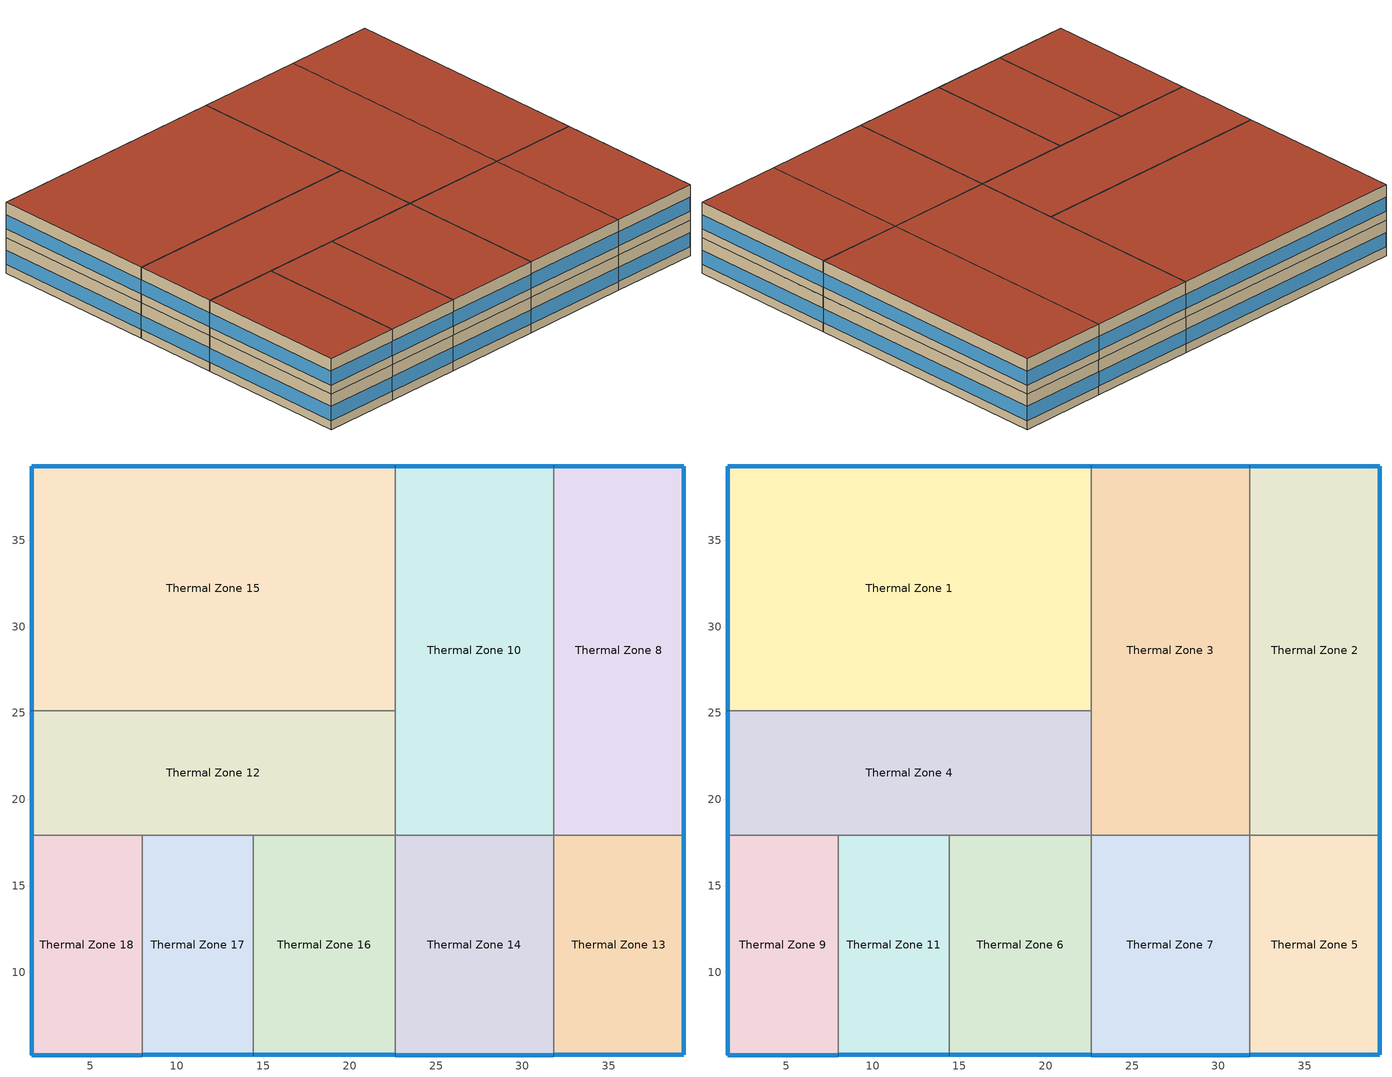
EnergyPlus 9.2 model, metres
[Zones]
Thermal Zone 10
 floor ground (ExtSlabCarpet 4in ClimateZone 1-8): 31.8,39.29 31.8,17.94 22.64,17.94 22.64,39.29 z0
 wall outside (ASHRAE 189.1-2009 ExtWall Mass ClimateZone 5): 31.8,39.29 22.64,39.29 z0:3
 wall to Thermal Zone 8 (Interior Wall): 31.8,17.94 31.8,39.29 z0:3
 wall to Thermal Zone 14 (Interior Wall): 22.64,17.94 31.8,17.94 z0:3
 wall to Thermal Zone 12 (Interior Wall): 22.64,25.13 22.64,17.94 z0:3
 wall to Thermal Zone 15 (Interior Wall): 22.64,39.29 22.64,25.13 z0:3
 window (ASHRAE 189.1-2009 ExtWindow ClimateZone 4-5): 31.77,39.29 22.67,39.29 z0.76:1.97
Thermal Zone 12
 floor ground (ExtSlabCarpet 4in ClimateZone 1-8): 22.64,25.13 22.64,17.94 1.59,17.94 1.59,25.13 z0
 wall outside (ASHRAE 189.1-2009 ExtWall Mass ClimateZone 5): 1.59,25.13 1.59,17.94 z0:3
 wall to Thermal Zone 15 (Interior Wall): 22.64,25.13 1.59,25.13 z0:3
 wall to Thermal Zone 16 (Interior Wall): 14.42,17.94 22.64,17.94 z0:3
 wall to Thermal Zone 17 (Interior Wall): 8.01,17.94 14.42,17.94 z0:3
 wall to Thermal Zone 18 (Interior Wall): 1.59,17.94 8.01,17.94 z0:3
 window (ASHRAE 189.1-2009 ExtWindow ClimateZone 4-5): 1.59,25.11 1.59,17.97 z0.76:1.97
Thermal Zone 13
 floor ground (ExtSlabCarpet 4in ClimateZone 1-8): 39.34,17.94 39.34,5.21 31.8,5.21 31.8,17.94 z0
 wall outside (ASHRAE 189.1-2009 ExtWall Mass ClimateZone 5): 31.8,5.21 39.34,5.21 39.34,17.94 z0:3
 wall to Thermal Zone 14 (Interior Wall): 31.8,17.94 31.8,5.21 z0:3
 wall to Thermal Zone 8 (Interior Wall): 39.34,17.94 31.8,17.94 z0:3
 window (ASHRAE 189.1-2009 ExtWindow ClimateZone 4-5): 31.82,5.21 39.32,5.21 z0.76:1.97; 39.34,5.24 39.34,17.92 z0.76:1.96
Thermal Zone 14
 floor ground (ExtSlabCarpet 4in ClimateZone 1-8): 31.8,17.94 31.8,5.21 22.64,5.21 22.64,17.94 z0
 wall outside (ASHRAE 189.1-2009 ExtWall Mass ClimateZone 5): 22.64,5.21 31.8,5.21 z0:3
 wall to Thermal Zone 16 (Interior Wall): 22.64,17.94 22.64,5.21 z0:3
 window (ASHRAE 189.1-2009 ExtWindow ClimateZone 4-5): 22.67,5.21 31.77,5.21 z0.76:1.97
Thermal Zone 15
 floor ground (ExtSlabCarpet 4in ClimateZone 1-8): 22.64,39.29 22.64,25.13 1.59,25.13 1.59,39.29 z0
 wall outside (ASHRAE 189.1-2009 ExtWall Mass ClimateZone 5): 22.64,39.29 1.59,39.29 1.59,25.13 z0:3
 window (ASHRAE 189.1-2009 ExtWindow ClimateZone 4-5): 22.62,39.29 1.62,39.29 / 1.59,39.27 1.59,25.16 z0.76:1.96
Thermal Zone 16
 floor ground (ExtSlabCarpet 4in ClimateZone 1-8): 22.64,17.94 22.64,5.21 14.42,5.21 14.42,17.94 z0
 wall outside (ASHRAE 189.1-2009 ExtWall Mass ClimateZone 5): 14.42,5.21 22.64,5.21 z0:3
 wall to Thermal Zone 17 (Interior Wall): 14.42,17.94 14.42,5.21 z0:3
 window (ASHRAE 189.1-2009 ExtWindow ClimateZone 4-5): 14.45,5.21 22.62,5.21 z0.76:1.97
Thermal Zone 17
 floor ground (ExtSlabCarpet 4in ClimateZone 1-8): 14.42,17.94 14.42,5.21 8.01,5.21 8.01,17.94 z0
 wall outside (ASHRAE 189.1-2009 ExtWall Mass ClimateZone 5): 8.01,5.21 14.42,5.21 z0:3
 wall to Thermal Zone 18 (Interior Wall): 8.01,17.94 8.01,5.21 z0:3
 window (ASHRAE 189.1-2009 ExtWindow ClimateZone 4-5): 8.03,5.21 14.4,5.21 z0.76:1.97
Thermal Zone 18
 floor ground (ExtSlabCarpet 4in ClimateZone 1-8): 8.01,17.94 8.01,5.21 1.59,5.21 1.59,17.94 z0
 wall outside (ASHRAE 189.1-2009 ExtWall Mass ClimateZone 5): 1.59,17.94 1.59,5.21 8.01,5.21 z0:3
 window (ASHRAE 189.1-2009 ExtWindow ClimateZone 4-5): 1.62,5.21 7.98,5.21 z0.76:1.97; 1.59,17.92 1.59,5.24 z0.76:1.96
Thermal Zone 8
 floor ground (ExtSlabCarpet 4in ClimateZone 1-8): 39.34,39.29 39.34,17.94 31.8,17.94 31.8,39.29 z0
 wall outside (ASHRAE 189.1-2009 ExtWall Mass ClimateZone 5): 39.34,17.94 39.34,39.29 31.8,39.29 z0:3
 window (ASHRAE 189.1-2009 ExtWindow ClimateZone 4-5): 39.32,39.29 31.82,39.29 z0.76:1.97; 39.34,17.97 39.34,39.27 z0.76:1.96
Thermal Zone 1
 floor to Thermal Zone 15 (Interior Floor): 22.64,39.29 22.64,25.13 1.59,25.13 1.59,39.29 z3
 wall outside (ASHRAE 189.1-2009 ExtWall Mass ClimateZone 5): 22.64,39.29 1.59,39.29 1.59,25.13 z3:6
 wall to Thermal Zone 3 (Interior Wall): 22.64,25.13 22.64,39.29 z3:6
 wall to Thermal Zone 4 (Interior Wall): 1.59,25.13 22.64,25.13 z3:6
 window (ASHRAE 189.1-2009 ExtWindow ClimateZone 4-5): 22.62,39.29 1.62,39.29 / 1.59,39.27 1.59,25.16 z3.76:4.96
 roof outside (ASHRAE 189.1-2009 ExtRoof IEAD ClimateZone 2-5): 22.64,25.13 22.64,39.29 1.59,39.29 1.59,25.13 z6
Thermal Zone 11
 floor to Thermal Zone 17 (Interior Floor): 14.42,17.94 14.42,5.21 8.01,5.21 8.01,17.94 z3
 wall outside (ASHRAE 189.1-2009 ExtWall Mass ClimateZone 5): 8.01,5.21 14.42,5.21 z3:6
 wall to Thermal Zone 9 (Interior Wall): 8.01,17.94 8.01,5.21 z3:6
 wall to Thermal Zone 4 (Interior Wall): 14.42,17.94 8.01,17.94 z3:6
 wall to Thermal Zone 6 (Interior Wall): 14.42,5.21 14.42,17.94 z3:6
 window (ASHRAE 189.1-2009 ExtWindow ClimateZone 4-5): 8.03,5.21 14.4,5.21 z3.76:4.97
 roof outside (ASHRAE 189.1-2009 ExtRoof IEAD ClimateZone 2-5): 14.42,5.21 14.42,17.94 8.01,17.94 8.01,5.21 z6
Thermal Zone 2
 floor to Thermal Zone 8 (Interior Floor): 39.34,39.29 39.34,17.94 31.8,17.94 31.8,39.29 z3
 wall outside (ASHRAE 189.1-2009 ExtWall Mass ClimateZone 5): 39.34,17.94 39.34,39.29 31.8,39.29 z3:6
 wall to Thermal Zone 5 (Interior Wall): 31.8,17.94 39.34,17.94 z3:6
 wall to Thermal Zone 3 (Interior Wall): 31.8,39.29 31.8,17.94 z3:6
 window (ASHRAE 189.1-2009 ExtWindow ClimateZone 4-5): 39.32,39.29 31.82,39.29 z3.76:4.97; 39.34,17.97 39.34,39.27 z3.76:4.96
 roof outside (ASHRAE 189.1-2009 ExtRoof IEAD ClimateZone 2-5): 39.34,17.94 39.34,39.29 31.8,39.29 31.8,17.94 z6
Thermal Zone 3
 floor to Thermal Zone 10 (Interior Floor): 31.8,39.29 31.8,17.94 22.64,17.94 22.64,39.29 z3
 wall outside (ASHRAE 189.1-2009 ExtWall Mass ClimateZone 5): 31.8,39.29 22.64,39.29 z3:6
 wall to Thermal Zone 4 (Interior Wall): 22.64,25.13 22.64,17.94 z3:6
 wall to Thermal Zone 7 (Interior Wall): 22.64,17.94 31.8,17.94 z3:6
 window (ASHRAE 189.1-2009 ExtWindow ClimateZone 4-5): 31.77,39.29 22.67,39.29 z3.76:4.97
 roof outside (ASHRAE 189.1-2009 ExtRoof IEAD ClimateZone 2-5): 31.8,17.94 31.8,39.29 22.64,39.29 22.64,17.94 z6
Thermal Zone 4
 floor to Thermal Zone 12 (Interior Floor): 22.64,25.13 22.64,17.94 1.59,17.94 1.59,25.13 z3
 wall outside (ASHRAE 189.1-2009 ExtWall Mass ClimateZone 5): 1.59,25.13 1.59,17.94 z3:6
 wall to Thermal Zone 6 (Interior Wall): 14.42,17.94 22.64,17.94 z3:6
 wall to Thermal Zone 9 (Interior Wall): 1.59,17.94 8.01,17.94 z3:6
 window (ASHRAE 189.1-2009 ExtWindow ClimateZone 4-5): 1.59,25.11 1.59,17.97 z3.76:4.97
 roof outside (ASHRAE 189.1-2009 ExtRoof IEAD ClimateZone 2-5): 22.64,17.94 22.64,25.13 1.59,25.13 1.59,17.94 z6
Thermal Zone 5
 floor to Thermal Zone 13 (Interior Floor): 39.34,17.94 39.34,5.21 31.8,5.21 31.8,17.94 z3
 wall outside (ASHRAE 189.1-2009 ExtWall Mass ClimateZone 5): 31.8,5.21 39.34,5.21 39.34,17.94 z3:6
 wall to Thermal Zone 7 (Interior Wall): 31.8,17.94 31.8,5.21 z3:6
 window (ASHRAE 189.1-2009 ExtWindow ClimateZone 4-5): 31.82,5.21 39.32,5.21 z3.76:4.97; 39.34,5.24 39.34,17.92 z3.76:4.96
 roof outside (ASHRAE 189.1-2009 ExtRoof IEAD ClimateZone 2-5): 39.34,5.21 39.34,17.94 31.8,17.94 31.8,5.21 z6
Thermal Zone 6
 floor to Thermal Zone 16 (Interior Floor): 22.64,17.94 22.64,5.21 14.42,5.21 14.42,17.94 z3
 wall outside (ASHRAE 189.1-2009 ExtWall Mass ClimateZone 5): 14.42,5.21 22.64,5.21 z3:6
 wall to Thermal Zone 7 (Interior Wall): 22.64,5.21 22.64,17.94 z3:6
 window (ASHRAE 189.1-2009 ExtWindow ClimateZone 4-5): 14.45,5.21 22.62,5.21 z3.76:4.97
 roof outside (ASHRAE 189.1-2009 ExtRoof IEAD ClimateZone 2-5): 22.64,5.21 22.64,17.94 14.42,17.94 14.42,5.21 z6
Thermal Zone 7
 floor to Thermal Zone 14 (Interior Floor): 31.8,17.94 31.8,5.21 22.64,5.21 22.64,17.94 z3
 wall outside (ASHRAE 189.1-2009 ExtWall Mass ClimateZone 5): 22.64,5.21 31.8,5.21 z3:6
 window (ASHRAE 189.1-2009 ExtWindow ClimateZone 4-5): 22.67,5.21 31.77,5.21 z3.76:4.97
 roof outside (ASHRAE 189.1-2009 ExtRoof IEAD ClimateZone 2-5): 31.8,5.21 31.8,17.94 22.64,17.94 22.64,5.21 z6
Thermal Zone 9
 floor to Thermal Zone 18 (Interior Floor): 8.01,17.94 8.01,5.21 1.59,5.21 1.59,17.94 z3
 wall outside (ASHRAE 189.1-2009 ExtWall Mass ClimateZone 5): 1.59,17.94 1.59,5.21 8.01,5.21 z3:6
 window (ASHRAE 189.1-2009 ExtWindow ClimateZone 4-5): 1.62,5.21 7.98,5.21 z3.76:4.97; 1.59,17.92 1.59,5.24 z3.76:4.96
 roof outside (ASHRAE 189.1-2009 ExtRoof IEAD ClimateZone 2-5): 8.01,5.21 8.01,17.94 1.59,17.94 1.59,5.21 z6
[Building]
Building 1
[Site:Location]
Temixco: Latitude {deg}=18.85; Longitude {deg}=-99.14; Time Zone {hr}=-6; Elevation {m}=1280
[Material] Thermal Absorptance=0.9
Name | Roughness | Thickness {m} | Conductivity {W/m-K} | Density {kg/m3} | Specific Heat {J/kg-K} | Solar Absorptance | Visible Absorptance
1/2IN Gypsum | Smooth | 0.0127 | 0.16 | 784.9 | 830 | 0.4 | 0.4
1IN Stucco | Smooth | 0.0253 | 0.6918 | 1858 | 837 | 0.92 | 0.92
8IN Concrete HW | MediumRough | 0.2033 | 1.7296 | 2243 | 837 | 0.65 | 0.65
F16 Acoustic tile | MediumSmooth | 0.0191 | 0.06 | 368 | 590 | 0.3 | 0.3
G01a 19mm gypsum board | MediumSmooth | 0.019 | 0.16 | 800 | 1090 | 0.4 | 0.4
M11 100mm lightweight concrete | MediumRough | 0.1016 | 0.53 | 1280 | 840 | 0.5 | 0.5
MAT-CC05 4 HW CONCRETE | Rough | 0.1016 | 1.311 | 2240 | 836.8 | 0.85 | 0.85
Metal Decking | MediumSmooth | 0.0015 | 45.006 | 7680 | 418.4 | 0.6 | 0.6
Roof Insulation [21] | MediumRough | 0.2105 | 0.049 | 265 | 836.8 | 0.7 | 0.7
Roof Membrane | VeryRough | 0.0095 | 0.16 | 1121.29 | 1460 | 0.7 | 0.7
Wall Insulation [40] | MediumRough | 0.0794 | 0.0432 | 91 | 837 | 0.5 | 0.5
[Material:AirGap]
Name | Thermal Resistance {m2-K/W}
F04 Wall air space resistance | 0.15
F05 Ceiling air space resistance | 0.18
[Material:NoMass]
CP02 CARPET PAD: Roughness=Smooth; Thermal Resistance {m2-K/W}=0.1; Thermal Absorptance=0.9; Solar Absorptance=0.8; Visible Absorptance=0.8
[WindowMaterial:Glazing]
Theoretical Glass [207]: Optical Data Type=SpectralAverage; Thickness {m}=0.003; Solar Transmittance at Normal Incidence=0.3311; Front Side Solar Reflectance at Normal Incidence=0.6189; Back Side Solar Reflectance at Normal Incidence=0; Visible Transmittance at Normal Incidence=0.44; Front Side Visible Reflectance at Normal Incidence=0.51; Back Side Visible Reflectance at Normal Incidence=0; Infrared Transmittance at Normal Incidence=0; Front Side Infrared Hemispherical Emissivity=0.9; Back Side Infrared Hemispherical Emissivity=0.9; Conductivity {W/m-K}=0.0133; Dirt Correction Factor for Solar and Visible Transmittance=1; Solar Diffusing=No
[Construction]
ASHRAE 189.1-2009 ExtRoof IEAD ClimateZone 2-5: Roof Membrane, Roof Insulation [21], Metal Decking
ASHRAE 189.1-2009 ExtWall Mass ClimateZone 5: 1IN Stucco, 8IN Concrete HW, Wall Insulation [40], 1/2IN Gypsum
ASHRAE 189.1-2009 ExtWindow ClimateZone 4-5: Theoretical Glass [207]
ExtSlabCarpet 4in ClimateZone 1-8: MAT-CC05 4 HW CONCRETE, CP02 CARPET PAD
Interior Floor: F16 Acoustic tile, F05 Ceiling air space resistance, M11 100mm lightweight concrete
Interior Wall: G01a 19mm gypsum board, F04 Wall air space resistance, G01a 19mm gypsum board
[Zone]
Thermal Zone 1; Thermal Zone 10; Thermal Zone 11; Thermal Zone 12; Thermal Zone 13; Thermal Zone 14; Thermal Zone 15; Thermal Zone 16; Thermal Zone 17; Thermal Zone 18; Thermal Zone 2; Thermal Zone 3; Thermal Zone 4; Thermal Zone 5; Thermal Zone 6; Thermal Zone 7; Thermal Zone 8; Thermal Zone 9
